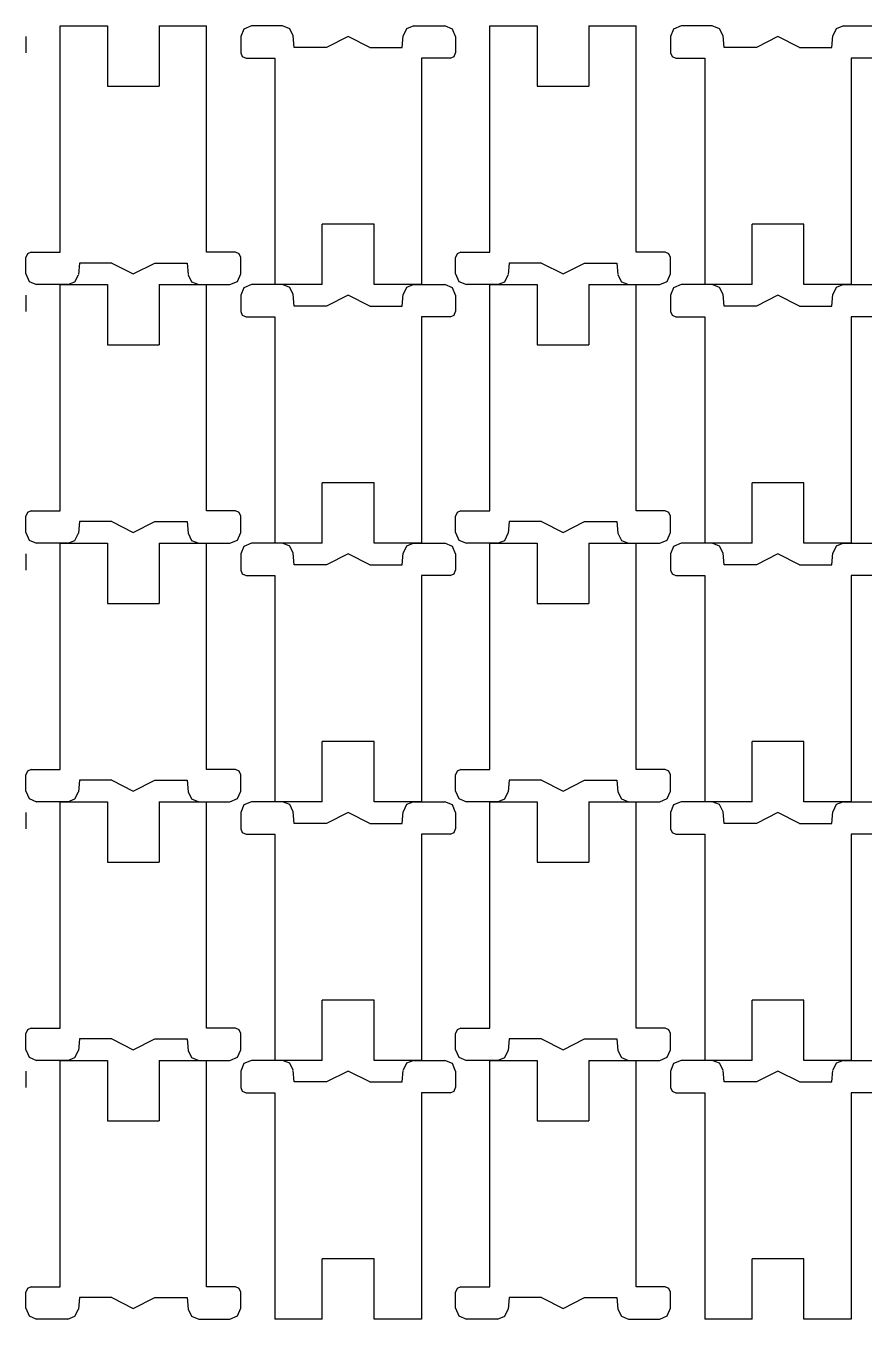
# Model space of a CAD drawing. Extents: x -3 to 397, y 9 to 305.
# Drawn here: x 168.2 to 207.1, y 8.9 to 68.9 of the extents above; entities that cross this region are included whole.
import ezdxf

# ---------------------------------------------------------------- set-up
doc = ezdxf.new("R2010")
doc.units = 0

msp = doc.modelspace()

# ---------------------------------------------------------------- linework, layer by layer
at = {"layer": 'Sketch'}
for p, q in [((169.813003, 58.372476), (169.813003, 68.87113)), ((169.813003, 68.87113), (172.013002, 68.87113)), ((172.013002, 68.87113), (172.013002, 66.071842)), ((174.412998, 68.87113), (174.412998, 66.071842)), ((174.412998, 68.87113), (176.612997, 68.87113)), ((176.612997, 58.372476), (176.612997, 68.87113)), ((178.346294, 68.72418), (178.19985, 68.370621)), ((178.69985, 68.87063), (178.346294, 68.72418)), ((180.141676, 68.870709), (178.699858, 68.870709)), ((180.479481, 68.739265), (180.141682, 68.87063)), ((180.639779, 68.414198), (180.479481, 68.739265)), ((180.687003, 67.873231), (180.63978, 68.412981)), ((185.686997, 67.873231), (185.73422, 68.412981)), ((185.894519, 68.739265), (185.734221, 68.414198)), ((186.232318, 68.87063), (185.894519, 68.739265)), ((186.232324, 68.870709), (187.674142, 68.870709)), ((188.027706, 68.72418), (187.67415, 68.87063)), ((188.17415, 68.370621), (188.027706, 68.72418)), ((189.761003, 58.372476), (189.761003, 68.87113)), ((189.761003, 68.87113), (191.961002, 68.87113)), ((191.961002, 68.87113), (191.961002, 66.071842)), ((194.360998, 68.87113), (194.360998, 66.071842)), ((194.360998, 68.87113), (196.560997, 68.87113)), ((196.560997, 58.372476), (196.560997, 68.87113)), ((198.295294, 68.72418), (198.14885, 68.370621)), ((198.64885, 68.87063), (198.295294, 68.72418)), ((200.090676, 68.870709), (198.648858, 68.870709)), ((200.428481, 68.739265), (200.090682, 68.87063)), ((200.588779, 68.414198), (200.428481, 68.739265)), ((200.636003, 67.873231), (200.58878, 68.412981)), ((205.635997, 67.873231), (205.68322, 68.412981)), ((205.843519, 68.739265), (205.683221, 68.414198)), ((206.181318, 68.87063), (205.843519, 68.739265)), ((206.181324, 68.870709), (207.623142, 68.870709)), ((168.225151, 68.370647), (168.225151, 67.621877)), ((178.199849, 68.370647), (178.199849, 67.621877)), ((182.187001, 67.873231), (180.687003, 67.873231)), ((183.187, 68.373293), (182.187001, 67.873231)), ((184.186999, 67.873231), (183.187, 68.373293)), ((184.186999, 67.873231), (185.686997, 67.873231)), ((188.174151, 68.370647), (188.174151, 67.621877)), ((198.148849, 68.370647), (198.148849, 67.621877)), ((202.136001, 67.873231), (200.636003, 67.873231)), ((203.136, 68.373293), (202.136001, 67.873231)), ((204.135999, 67.873231), (203.136, 68.373293)), ((204.135999, 67.873231), (205.635997, 67.873231)), ((178.19985, 67.620634), (178.273072, 67.443854)), ((178.273072, 67.443854), (178.44985, 67.370629)), ((178.449853, 67.370524), (179.787003, 67.370524)), ((179.787003, 67.370524), (179.787003, 56.87187)), ((187.924147, 67.370524), (186.586997, 67.370524)), ((186.586997, 67.370524), (186.586997, 56.87187)), ((187.92415, 67.370629), (188.100928, 67.443854)), ((188.100928, 67.443854), (188.17415, 67.620634)), ((198.14885, 67.620634), (198.222072, 67.443854)), ((198.222072, 67.443854), (198.39885, 67.370629)), ((198.398853, 67.370524), (199.736003, 67.370524)), ((199.736003, 67.370524), (199.736003, 56.87187)), ((207.873147, 67.370524), (206.535997, 67.370524)), ((206.535997, 67.370524), (206.535997, 56.87187)), ((172.013002, 66.071842), (174.412998, 66.071842)), ((191.961002, 66.071842), (194.360998, 66.071842)), ((184.386998, 59.671158), (181.987002, 59.671158)), ((181.987002, 56.87187), (181.987002, 59.671158)), ((184.386998, 56.87187), (184.386998, 59.671158)), ((204.335998, 59.671158), (201.936002, 59.671158)), ((201.936002, 56.87187), (201.936002, 59.671158)), ((204.335998, 56.87187), (204.335998, 59.671158)), ((168.299072, 58.299146), (168.22585, 58.122366)), ((168.47585, 58.372371), (168.299072, 58.299146)), ((168.475853, 58.372476), (169.813003, 58.372476)), ((177.950147, 58.372476), (176.612997, 58.372476)), ((178.126928, 58.299146), (177.95015, 58.372371)), ((178.20015, 58.122366), (178.126928, 58.299146)), ((188.247072, 58.299146), (188.17385, 58.122366)), ((188.42385, 58.372371), (188.247072, 58.299146)), ((188.423853, 58.372476), (189.761003, 58.372476)), ((197.898147, 58.372476), (196.560997, 58.372476)), ((198.074928, 58.299146), (197.89815, 58.372371)), ((198.14815, 58.122366), (198.074928, 58.299146)), ((168.225849, 57.372353), (168.225849, 58.121123)), ((170.713003, 57.869769), (170.66578, 57.330019)), ((172.213001, 57.869769), (170.713003, 57.869769)), ((172.213001, 57.869769), (173.213, 57.369707)), ((173.213, 57.369707), (174.212999, 57.869769)), ((174.212999, 57.869769), (175.712997, 57.869769)), ((175.712997, 57.869769), (175.76022, 57.330019)), ((178.200151, 57.372353), (178.200151, 58.121123)), ((188.173849, 57.372353), (188.173849, 58.121123)), ((190.661003, 57.869769), (190.61378, 57.330019)), ((192.161001, 57.869769), (190.661003, 57.869769)), ((192.161001, 57.869769), (193.161, 57.369707)), ((193.161, 57.369707), (194.160999, 57.869769)), ((194.160999, 57.869769), (195.660997, 57.869769)), ((195.660997, 57.869769), (195.70822, 57.330019)), ((198.148151, 57.372353), (198.148151, 58.121123)), ((168.22585, 57.372379), (168.372294, 57.01882)), ((168.372294, 57.01882), (168.72585, 56.87237)), ((170.167682, 56.87237), (170.505481, 57.003735)), ((170.505481, 57.003735), (170.665779, 57.328802)), ((175.760221, 57.328802), (175.920519, 57.003735)), ((175.920519, 57.003735), (176.258318, 56.87237)), ((177.70015, 56.87237), (178.053706, 57.01882)), ((178.053706, 57.01882), (178.20015, 57.372379)), ((188.17385, 57.372379), (188.320294, 57.01882)), ((188.320294, 57.01882), (188.67385, 56.87237)), ((190.115682, 56.87237), (190.453481, 57.003735)), ((190.453481, 57.003735), (190.613779, 57.328802)), ((195.708221, 57.328802), (195.868519, 57.003735)), ((195.868519, 57.003735), (196.206318, 56.87237)), ((197.64815, 56.87237), (198.001706, 57.01882)), ((198.001706, 57.01882), (198.14815, 57.372379)), ((170.167676, 56.872291), (168.725858, 56.872291)), ((169.813003, 46.373476), (169.813003, 56.87213)), ((169.813003, 56.87213), (172.013002, 56.87213)), ((172.013002, 56.87213), (172.013002, 54.072842)), ((174.412998, 56.87213), (174.412998, 54.072842)), ((174.412998, 56.87213), (176.612997, 56.87213)), ((176.258324, 56.872291), (177.700142, 56.872291)), ((176.612997, 46.373476), (176.612997, 56.87213)), ((178.346294, 56.72518), (178.19985, 56.371621)), ((178.69985, 56.87163), (178.346294, 56.72518)), ((180.141676, 56.871709), (178.699858, 56.871709)), ((181.987002, 56.87187), (179.787003, 56.87187)), ((180.479481, 56.740265), (180.141682, 56.87163)), ((180.639779, 56.415198), (180.479481, 56.740265)), ((180.687003, 55.874231), (180.63978, 56.413981)), ((186.586997, 56.87187), (184.386998, 56.87187)), ((185.686997, 55.874231), (185.73422, 56.413981)), ((185.894519, 56.740265), (185.734221, 56.415198)), ((186.232318, 56.87163), (185.894519, 56.740265)), ((186.232324, 56.871709), (187.674142, 56.871709)), ((188.027706, 56.72518), (187.67415, 56.87163)), ((188.17415, 56.371621), (188.027706, 56.72518)), ((190.115676, 56.872291), (188.673858, 56.872291)), ((189.761003, 46.373476), (189.761003, 56.87213)), ((189.761003, 56.87213), (191.961002, 56.87213)), ((191.961002, 56.87213), (191.961002, 54.072842)), ((194.360998, 56.87213), (194.360998, 54.072842)), ((194.360998, 56.87213), (196.560997, 56.87213)), ((196.206324, 56.872291), (197.648142, 56.872291)), ((196.560997, 46.373476), (196.560997, 56.87213)), ((198.295294, 56.72518), (198.14885, 56.371621)), ((198.64885, 56.87163), (198.295294, 56.72518)), ((200.090676, 56.871709), (198.648858, 56.871709)), ((201.936002, 56.87187), (199.736003, 56.87187)), ((200.428481, 56.740265), (200.090682, 56.87163)), ((200.588779, 56.415198), (200.428481, 56.740265)), ((200.636003, 55.874231), (200.58878, 56.413981)), ((206.535997, 56.87187), (204.335998, 56.87187)), ((205.635997, 55.874231), (205.68322, 56.413981)), ((205.843519, 56.740265), (205.683221, 56.415198)), ((206.181318, 56.87163), (205.843519, 56.740265)), ((206.181324, 56.871709), (207.623142, 56.871709)), ((168.225151, 56.371647), (168.225151, 55.622877)), ((178.199849, 56.371647), (178.199849, 55.622877)), ((182.187001, 55.874231), (180.687003, 55.874231)), ((183.187, 56.374293), (182.187001, 55.874231)), ((184.186999, 55.874231), (183.187, 56.374293)), ((184.186999, 55.874231), (185.686997, 55.874231)), ((188.174151, 56.371647), (188.174151, 55.622877)), ((198.148849, 56.371647), (198.148849, 55.622877)), ((202.136001, 55.874231), (200.636003, 55.874231)), ((203.136, 56.374293), (202.136001, 55.874231)), ((204.135999, 55.874231), (203.136, 56.374293)), ((204.135999, 55.874231), (205.635997, 55.874231)), ((178.19985, 55.621634), (178.273072, 55.444854)), ((178.273072, 55.444854), (178.44985, 55.371629)), ((178.449853, 55.371524), (179.787003, 55.371524)), ((179.787003, 55.371524), (179.787003, 44.87287)), ((187.924147, 55.371524), (186.586997, 55.371524)), ((186.586997, 55.371524), (186.586997, 44.87287)), ((187.92415, 55.371629), (188.100928, 55.444854)), ((188.100928, 55.444854), (188.17415, 55.621634)), ((198.14885, 55.621634), (198.222072, 55.444854)), ((198.222072, 55.444854), (198.39885, 55.371629)), ((198.398853, 55.371524), (199.736003, 55.371524)), ((199.736003, 55.371524), (199.736003, 44.87287)), ((207.873147, 55.371524), (206.535997, 55.371524)), ((206.535997, 55.371524), (206.535997, 44.87287)), ((172.013002, 54.072842), (174.412998, 54.072842)), ((191.961002, 54.072842), (194.360998, 54.072842)), ((184.386998, 47.672158), (181.987002, 47.672158)), ((181.987002, 44.87287), (181.987002, 47.672158)), ((184.386998, 44.87287), (184.386998, 47.672158)), ((204.335998, 47.672158), (201.936002, 47.672158)), ((201.936002, 44.87287), (201.936002, 47.672158)), ((204.335998, 44.87287), (204.335998, 47.672158)), ((168.299072, 46.300146), (168.22585, 46.123366)), ((168.47585, 46.373371), (168.299072, 46.300146)), ((168.475853, 46.373476), (169.813003, 46.373476)), ((177.950147, 46.373476), (176.612997, 46.373476)), ((178.126928, 46.300146), (177.95015, 46.373371)), ((178.20015, 46.123366), (178.126928, 46.300146)), ((188.247072, 46.300146), (188.17385, 46.123366)), ((188.42385, 46.373371), (188.247072, 46.300146)), ((188.423853, 46.373476), (189.761003, 46.373476)), ((197.898147, 46.373476), (196.560997, 46.373476)), ((198.074928, 46.300146), (197.89815, 46.373371)), ((198.14815, 46.123366), (198.074928, 46.300146)), ((168.225849, 45.373353), (168.225849, 46.122123)), ((170.713003, 45.870769), (170.66578, 45.331019)), ((172.213001, 45.870769), (170.713003, 45.870769)), ((172.213001, 45.870769), (173.213, 45.370707)), ((173.213, 45.370707), (174.212999, 45.870769)), ((174.212999, 45.870769), (175.712997, 45.870769)), ((175.712997, 45.870769), (175.76022, 45.331019)), ((178.200151, 45.373353), (178.200151, 46.122123)), ((188.173849, 45.373353), (188.173849, 46.122123)), ((190.661003, 45.870769), (190.61378, 45.331019)), ((192.161001, 45.870769), (190.661003, 45.870769)), ((192.161001, 45.870769), (193.161, 45.370707)), ((193.161, 45.370707), (194.160999, 45.870769)), ((194.160999, 45.870769), (195.660997, 45.870769)), ((195.660997, 45.870769), (195.70822, 45.331019)), ((198.148151, 45.373353), (198.148151, 46.122123)), ((168.22585, 45.373379), (168.372294, 45.01982)), ((168.372294, 45.01982), (168.72585, 44.87337)), ((170.167682, 44.87337), (170.505481, 45.004735)), ((170.505481, 45.004735), (170.665779, 45.329802)), ((175.760221, 45.329802), (175.920519, 45.004735)), ((175.920519, 45.004735), (176.258318, 44.87337)), ((177.70015, 44.87337), (178.053706, 45.01982)), ((178.053706, 45.01982), (178.20015, 45.373379)), ((188.17385, 45.373379), (188.320294, 45.01982)), ((188.320294, 45.01982), (188.67385, 44.87337)), ((190.115682, 44.87337), (190.453481, 45.004735)), ((190.453481, 45.004735), (190.613779, 45.329802)), ((195.708221, 45.329802), (195.868519, 45.004735)), ((195.868519, 45.004735), (196.206318, 44.87337)), ((197.64815, 44.87337), (198.001706, 45.01982)), ((198.001706, 45.01982), (198.14815, 45.373379)), ((170.167676, 44.873291), (168.725858, 44.873291)), ((169.813003, 34.374476), (169.813003, 44.87313)), ((169.813003, 44.87313), (172.013002, 44.87313)), ((172.013002, 44.87313), (172.013002, 42.073842)), ((174.412998, 44.87313), (174.412998, 42.073842)), ((174.412998, 44.87313), (176.612997, 44.87313)), ((176.258324, 44.873291), (177.700142, 44.873291)), ((176.612997, 34.374476), (176.612997, 44.87313)), ((178.346294, 44.72618), (178.19985, 44.372621)), ((178.69985, 44.87263), (178.346294, 44.72618)), ((180.141676, 44.872709), (178.699858, 44.872709)), ((181.987002, 44.87287), (179.787003, 44.87287)), ((180.479481, 44.741265), (180.141682, 44.87263)), ((180.639779, 44.416198), (180.479481, 44.741265)), ((180.687003, 43.875231), (180.63978, 44.414981)), ((186.586997, 44.87287), (184.386998, 44.87287)), ((185.686997, 43.875231), (185.73422, 44.414981)), ((185.894519, 44.741265), (185.734221, 44.416198)), ((186.232318, 44.87263), (185.894519, 44.741265)), ((186.232324, 44.872709), (187.674142, 44.872709)), ((188.027706, 44.72618), (187.67415, 44.87263)), ((188.17415, 44.372621), (188.027706, 44.72618)), ((190.115676, 44.873291), (188.673858, 44.873291)), ((189.761003, 34.374476), (189.761003, 44.87313)), ((189.761003, 44.87313), (191.961002, 44.87313)), ((191.961002, 44.87313), (191.961002, 42.073842)), ((194.360998, 44.87313), (194.360998, 42.073842)), ((194.360998, 44.87313), (196.560997, 44.87313)), ((196.206324, 44.873291), (197.648142, 44.873291)), ((196.560997, 34.374476), (196.560997, 44.87313)), ((198.295294, 44.72618), (198.14885, 44.372621)), ((198.64885, 44.87263), (198.295294, 44.72618)), ((200.090676, 44.872709), (198.648858, 44.872709)), ((201.936002, 44.87287), (199.736003, 44.87287)), ((200.428481, 44.741265), (200.090682, 44.87263)), ((200.588779, 44.416198), (200.428481, 44.741265)), ((200.636003, 43.875231), (200.58878, 44.414981)), ((206.535997, 44.87287), (204.335998, 44.87287)), ((205.635997, 43.875231), (205.68322, 44.414981)), ((205.843519, 44.741265), (205.683221, 44.416198)), ((206.181318, 44.87263), (205.843519, 44.741265)), ((206.181324, 44.872709), (207.623142, 44.872709)), ((168.225151, 44.372647), (168.225151, 43.623877)), ((178.199849, 44.372647), (178.199849, 43.623877)), ((182.187001, 43.875231), (180.687003, 43.875231)), ((183.187, 44.375293), (182.187001, 43.875231)), ((184.186999, 43.875231), (183.187, 44.375293)), ((184.186999, 43.875231), (185.686997, 43.875231)), ((188.174151, 44.372647), (188.174151, 43.623877)), ((198.148849, 44.372647), (198.148849, 43.623877)), ((202.136001, 43.875231), (200.636003, 43.875231)), ((203.136, 44.375293), (202.136001, 43.875231)), ((204.135999, 43.875231), (203.136, 44.375293)), ((204.135999, 43.875231), (205.635997, 43.875231)), ((178.19985, 43.622634), (178.273072, 43.445854)), ((178.273072, 43.445854), (178.44985, 43.372629)), ((178.449853, 43.372524), (179.787003, 43.372524)), ((179.787003, 43.372524), (179.787003, 32.87387)), ((187.924147, 43.372524), (186.586997, 43.372524)), ((186.586997, 43.372524), (186.586997, 32.87387)), ((187.92415, 43.372629), (188.100928, 43.445854)), ((188.100928, 43.445854), (188.17415, 43.622634)), ((198.14885, 43.622634), (198.222072, 43.445854)), ((198.222072, 43.445854), (198.39885, 43.372629)), ((198.398853, 43.372524), (199.736003, 43.372524)), ((199.736003, 43.372524), (199.736003, 32.87387)), ((207.873147, 43.372524), (206.535997, 43.372524)), ((206.535997, 43.372524), (206.535997, 32.87387)), ((172.013002, 42.073842), (174.412998, 42.073842)), ((191.961002, 42.073842), (194.360998, 42.073842)), ((184.386998, 35.673158), (181.987002, 35.673158)), ((181.987002, 32.87387), (181.987002, 35.673158)), ((184.386998, 32.87387), (184.386998, 35.673158)), ((204.335998, 35.673158), (201.936002, 35.673158)), ((201.936002, 32.87387), (201.936002, 35.673158)), ((204.335998, 32.87387), (204.335998, 35.673158)), ((168.299072, 34.301146), (168.22585, 34.124366)), ((168.47585, 34.374371), (168.299072, 34.301146)), ((168.475853, 34.374476), (169.813003, 34.374476)), ((177.950147, 34.374476), (176.612997, 34.374476)), ((178.126928, 34.301146), (177.95015, 34.374371)), ((178.20015, 34.124366), (178.126928, 34.301146)), ((188.247072, 34.301146), (188.17385, 34.124366)), ((188.42385, 34.374371), (188.247072, 34.301146)), ((188.423853, 34.374476), (189.761003, 34.374476)), ((197.898147, 34.374476), (196.560997, 34.374476)), ((198.074928, 34.301146), (197.89815, 34.374371)), ((198.14815, 34.124366), (198.074928, 34.301146)), ((168.225849, 33.374353), (168.225849, 34.123123)), ((170.713003, 33.871769), (170.66578, 33.332019)), ((172.213001, 33.871769), (170.713003, 33.871769)), ((172.213001, 33.871769), (173.213, 33.371707)), ((173.213, 33.371707), (174.212999, 33.871769)), ((174.212999, 33.871769), (175.712997, 33.871769)), ((175.712997, 33.871769), (175.76022, 33.332019)), ((178.200151, 33.374353), (178.200151, 34.123123)), ((188.173849, 33.374353), (188.173849, 34.123123)), ((190.661003, 33.871769), (190.61378, 33.332019)), ((192.161001, 33.871769), (190.661003, 33.871769)), ((192.161001, 33.871769), (193.161, 33.371707)), ((193.161, 33.371707), (194.160999, 33.871769)), ((194.160999, 33.871769), (195.660997, 33.871769)), ((195.660997, 33.871769), (195.70822, 33.332019)), ((198.148151, 33.374353), (198.148151, 34.123123)), ((168.22585, 33.374379), (168.372294, 33.02082)), ((168.372294, 33.02082), (168.72585, 32.87437)), ((170.167682, 32.87437), (170.505481, 33.005735)), ((170.505481, 33.005735), (170.665779, 33.330802)), ((175.760221, 33.330802), (175.920519, 33.005735)), ((175.920519, 33.005735), (176.258318, 32.87437)), ((177.70015, 32.87437), (178.053706, 33.02082)), ((178.053706, 33.02082), (178.20015, 33.374379)), ((188.17385, 33.374379), (188.320294, 33.02082)), ((188.320294, 33.02082), (188.67385, 32.87437)), ((190.115682, 32.87437), (190.453481, 33.005735)), ((190.453481, 33.005735), (190.613779, 33.330802)), ((195.708221, 33.330802), (195.868519, 33.005735)), ((195.868519, 33.005735), (196.206318, 32.87437)), ((197.64815, 32.87437), (198.001706, 33.02082)), ((198.001706, 33.02082), (198.14815, 33.374379)), ((170.167676, 32.874291), (168.725858, 32.874291)), ((169.813003, 22.375476), (169.813003, 32.87413)), ((169.813003, 32.87413), (172.013002, 32.87413)), ((172.013002, 32.87413), (172.013002, 30.074842)), ((174.412998, 32.87413), (174.412998, 30.074842)), ((174.412998, 32.87413), (176.612997, 32.87413)), ((176.258324, 32.874291), (177.700142, 32.874291)), ((176.612997, 22.375476), (176.612997, 32.87413)), ((178.346294, 32.72718), (178.19985, 32.373621)), ((178.69985, 32.87363), (178.346294, 32.72718)), ((180.141676, 32.873709), (178.699858, 32.873709)), ((181.987002, 32.87387), (179.787003, 32.87387)), ((180.479481, 32.742265), (180.141682, 32.87363)), ((180.639779, 32.417198), (180.479481, 32.742265)), ((180.687003, 31.876231), (180.63978, 32.415981)), ((186.586997, 32.87387), (184.386998, 32.87387)), ((185.686997, 31.876231), (185.73422, 32.415981)), ((185.894519, 32.742265), (185.734221, 32.417198)), ((186.232318, 32.87363), (185.894519, 32.742265)), ((186.232324, 32.873709), (187.674142, 32.873709)), ((188.027706, 32.72718), (187.67415, 32.87363)), ((188.17415, 32.373621), (188.027706, 32.72718)), ((190.115676, 32.874291), (188.673858, 32.874291)), ((189.761003, 22.375476), (189.761003, 32.87413)), ((189.761003, 32.87413), (191.961002, 32.87413)), ((191.961002, 32.87413), (191.961002, 30.074842)), ((194.360998, 32.87413), (194.360998, 30.074842)), ((194.360998, 32.87413), (196.560997, 32.87413)), ((196.206324, 32.874291), (197.648142, 32.874291)), ((196.560997, 22.375476), (196.560997, 32.87413)), ((198.295294, 32.72718), (198.14885, 32.373621)), ((198.64885, 32.87363), (198.295294, 32.72718)), ((200.090676, 32.873709), (198.648858, 32.873709)), ((201.936002, 32.87387), (199.736003, 32.87387)), ((200.428481, 32.742265), (200.090682, 32.87363)), ((200.588779, 32.417198), (200.428481, 32.742265)), ((200.636003, 31.876231), (200.58878, 32.415981)), ((206.535997, 32.87387), (204.335998, 32.87387)), ((205.635997, 31.876231), (205.68322, 32.415981)), ((205.843519, 32.742265), (205.683221, 32.417198)), ((206.181318, 32.87363), (205.843519, 32.742265)), ((206.181324, 32.873709), (207.623142, 32.873709)), ((168.225151, 32.373647), (168.225151, 31.624877)), ((178.199849, 32.373647), (178.199849, 31.624877)), ((182.187001, 31.876231), (180.687003, 31.876231)), ((183.187, 32.376293), (182.187001, 31.876231)), ((184.186999, 31.876231), (183.187, 32.376293)), ((184.186999, 31.876231), (185.686997, 31.876231)), ((188.174151, 32.373647), (188.174151, 31.624877)), ((198.148849, 32.373647), (198.148849, 31.624877)), ((202.136001, 31.876231), (200.636003, 31.876231)), ((203.136, 32.376293), (202.136001, 31.876231)), ((204.135999, 31.876231), (203.136, 32.376293)), ((204.135999, 31.876231), (205.635997, 31.876231)), ((178.19985, 31.623634), (178.273072, 31.446854)), ((178.273072, 31.446854), (178.44985, 31.373629)), ((178.449853, 31.373524), (179.787003, 31.373524)), ((179.787003, 31.373524), (179.787003, 20.87487)), ((187.924147, 31.373524), (186.586997, 31.373524)), ((186.586997, 31.373524), (186.586997, 20.87487)), ((187.92415, 31.373629), (188.100928, 31.446854)), ((188.100928, 31.446854), (188.17415, 31.623634)), ((198.14885, 31.623634), (198.222072, 31.446854)), ((198.222072, 31.446854), (198.39885, 31.373629)), ((198.398853, 31.373524), (199.736003, 31.373524)), ((199.736003, 31.373524), (199.736003, 20.87487)), ((207.873147, 31.373524), (206.535997, 31.373524)), ((206.535997, 31.373524), (206.535997, 20.87487)), ((172.013002, 30.074842), (174.412998, 30.074842)), ((191.961002, 30.074842), (194.360998, 30.074842)), ((184.386998, 23.674158), (181.987002, 23.674158)), ((181.987002, 20.87487), (181.987002, 23.674158)), ((184.386998, 20.87487), (184.386998, 23.674158)), ((204.335998, 23.674158), (201.936002, 23.674158)), ((201.936002, 20.87487), (201.936002, 23.674158)), ((204.335998, 20.87487), (204.335998, 23.674158)), ((168.299072, 22.302146), (168.22585, 22.125366)), ((168.47585, 22.375371), (168.299072, 22.302146)), ((168.475853, 22.375476), (169.813003, 22.375476)), ((177.950147, 22.375476), (176.612997, 22.375476)), ((178.126928, 22.302146), (177.95015, 22.375371)), ((178.20015, 22.125366), (178.126928, 22.302146)), ((188.247072, 22.302146), (188.17385, 22.125366)), ((188.42385, 22.375371), (188.247072, 22.302146)), ((188.423853, 22.375476), (189.761003, 22.375476)), ((197.898147, 22.375476), (196.560997, 22.375476)), ((198.074928, 22.302146), (197.89815, 22.375371)), ((198.14815, 22.125366), (198.074928, 22.302146)), ((168.225849, 21.375353), (168.225849, 22.124123)), ((170.713003, 21.872769), (170.66578, 21.333019)), ((172.213001, 21.872769), (170.713003, 21.872769)), ((172.213001, 21.872769), (173.213, 21.372707)), ((173.213, 21.372707), (174.212999, 21.872769)), ((174.212999, 21.872769), (175.712997, 21.872769)), ((175.712997, 21.872769), (175.76022, 21.333019)), ((178.200151, 21.375353), (178.200151, 22.124123)), ((188.173849, 21.375353), (188.173849, 22.124123)), ((190.661003, 21.872769), (190.61378, 21.333019)), ((192.161001, 21.872769), (190.661003, 21.872769)), ((192.161001, 21.872769), (193.161, 21.372707)), ((193.161, 21.372707), (194.160999, 21.872769)), ((194.160999, 21.872769), (195.660997, 21.872769)), ((195.660997, 21.872769), (195.70822, 21.333019)), ((198.148151, 21.375353), (198.148151, 22.124123)), ((168.22585, 21.375379), (168.372294, 21.02182)), ((168.372294, 21.02182), (168.72585, 20.87537)), ((170.167682, 20.87537), (170.505481, 21.006735)), ((170.505481, 21.006735), (170.665779, 21.331802)), ((175.760221, 21.331802), (175.920519, 21.006735)), ((175.920519, 21.006735), (176.258318, 20.87537)), ((177.70015, 20.87537), (178.053706, 21.02182)), ((178.053706, 21.02182), (178.20015, 21.375379)), ((188.17385, 21.375379), (188.320294, 21.02182)), ((188.320294, 21.02182), (188.67385, 20.87537)), ((190.115682, 20.87537), (190.453481, 21.006735)), ((190.453481, 21.006735), (190.613779, 21.331802)), ((195.708221, 21.331802), (195.868519, 21.006735)), ((195.868519, 21.006735), (196.206318, 20.87537)), ((197.64815, 20.87537), (198.001706, 21.02182)), ((198.001706, 21.02182), (198.14815, 21.375379)), ((170.167676, 20.875291), (168.725858, 20.875291)), ((169.813003, 10.377476), (169.813003, 20.87613)), ((169.813003, 20.87613), (172.013002, 20.87613)), ((172.013002, 20.87613), (172.013002, 18.076842)), ((174.412998, 20.87613), (174.412998, 18.076842)), ((174.412998, 20.87613), (176.612997, 20.87613)), ((176.258324, 20.875291), (177.700142, 20.875291)), ((176.612997, 10.377476), (176.612997, 20.87613)), ((178.346294, 20.72818), (178.19985, 20.374621)), ((178.69985, 20.87463), (178.346294, 20.72818)), ((180.141676, 20.874709), (178.699858, 20.874709)), ((181.987002, 20.87487), (179.787003, 20.87487)), ((180.479481, 20.743265), (180.141682, 20.87463)), ((180.639779, 20.418198), (180.479481, 20.743265)), ((180.687003, 19.877231), (180.63978, 20.416981)), ((186.586997, 20.87487), (184.386998, 20.87487)), ((185.686997, 19.877231), (185.73422, 20.416981)), ((185.894519, 20.743265), (185.734221, 20.418198)), ((186.232318, 20.87463), (185.894519, 20.743265)), ((186.232324, 20.874709), (187.674142, 20.874709)), ((188.027706, 20.72818), (187.67415, 20.87463)), ((188.17415, 20.374621), (188.027706, 20.72818)), ((190.115676, 20.875291), (188.673858, 20.875291)), ((189.761003, 10.377476), (189.761003, 20.87613)), ((189.761003, 20.87613), (191.961002, 20.87613)), ((191.961002, 20.87613), (191.961002, 18.076842)), ((194.360998, 20.87613), (194.360998, 18.076842)), ((194.360998, 20.87613), (196.560997, 20.87613)), ((196.206324, 20.875291), (197.648142, 20.875291)), ((196.560997, 10.377476), (196.560997, 20.87613)), ((198.295294, 20.72818), (198.14885, 20.374621)), ((198.64885, 20.87463), (198.295294, 20.72818)), ((200.090676, 20.874709), (198.648858, 20.874709)), ((201.936002, 20.87487), (199.736003, 20.87487)), ((200.428481, 20.743265), (200.090682, 20.87463)), ((200.588779, 20.418198), (200.428481, 20.743265)), ((200.636003, 19.877231), (200.58878, 20.416981)), ((206.535997, 20.87487), (204.335998, 20.87487)), ((205.635997, 19.877231), (205.68322, 20.416981)), ((205.843519, 20.743265), (205.683221, 20.418198)), ((206.181318, 20.87463), (205.843519, 20.743265)), ((206.181324, 20.874709), (207.623142, 20.874709)), ((168.225151, 20.374647), (168.225151, 19.625877)), ((178.199849, 20.374647), (178.199849, 19.625877)), ((182.187001, 19.877231), (180.687003, 19.877231)), ((183.187, 20.377293), (182.187001, 19.877231)), ((184.186999, 19.877231), (183.187, 20.377293)), ((184.186999, 19.877231), (185.686997, 19.877231)), ((188.174151, 20.374647), (188.174151, 19.625877)), ((198.148849, 20.374647), (198.148849, 19.625877)), ((202.136001, 19.877231), (200.636003, 19.877231)), ((203.136, 20.377293), (202.136001, 19.877231)), ((204.135999, 19.877231), (203.136, 20.377293)), ((204.135999, 19.877231), (205.635997, 19.877231)), ((178.19985, 19.624634), (178.273072, 19.447854)), ((178.273072, 19.447854), (178.44985, 19.374629)), ((178.449853, 19.374524), (179.787003, 19.374524)), ((179.787003, 19.374524), (179.787003, 8.87587)), ((187.924147, 19.374524), (186.586997, 19.374524)), ((186.586997, 19.374524), (186.586997, 8.87587)), ((187.92415, 19.374629), (188.100928, 19.447854)), ((188.100928, 19.447854), (188.17415, 19.624634)), ((198.14885, 19.624634), (198.222072, 19.447854)), ((198.222072, 19.447854), (198.39885, 19.374629)), ((198.398853, 19.374524), (199.736003, 19.374524)), ((199.736003, 19.374524), (199.736003, 8.87587)), ((207.873147, 19.374524), (206.535997, 19.374524)), ((206.535997, 19.374524), (206.535997, 8.87587)), ((172.013002, 18.076842), (174.412998, 18.076842)), ((191.961002, 18.076842), (194.360998, 18.076842)), ((184.386998, 11.675158), (181.987002, 11.675158)), ((181.987002, 8.87587), (181.987002, 11.675158)), ((184.386998, 8.87587), (184.386998, 11.675158)), ((204.335998, 11.675158), (201.936002, 11.675158)), ((201.936002, 8.87587), (201.936002, 11.675158)), ((204.335998, 8.87587), (204.335998, 11.675158)), ((168.299072, 10.304146), (168.22585, 10.127366)), ((168.47585, 10.377371), (168.299072, 10.304146)), ((168.475853, 10.377476), (169.813003, 10.377476)), ((177.950147, 10.377476), (176.612997, 10.377476)), ((178.126928, 10.304146), (177.95015, 10.377371)), ((178.20015, 10.127366), (178.126928, 10.304146)), ((188.247072, 10.304146), (188.17385, 10.127366)), ((188.42385, 10.377371), (188.247072, 10.304146)), ((188.423853, 10.377476), (189.761003, 10.377476)), ((197.898147, 10.377476), (196.560997, 10.377476)), ((198.074928, 10.304146), (197.89815, 10.377371)), ((198.14815, 10.127366), (198.074928, 10.304146)), ((168.225849, 9.377353), (168.225849, 10.126123)), ((170.713003, 9.874769), (170.66578, 9.335019)), ((172.213001, 9.874769), (170.713003, 9.874769)), ((172.213001, 9.874769), (173.213, 9.374707)), ((173.213, 9.374707), (174.212999, 9.874769)), ((174.212999, 9.874769), (175.712997, 9.874769)), ((175.712997, 9.874769), (175.76022, 9.335019)), ((178.200151, 9.377353), (178.200151, 10.126123)), ((188.173849, 9.377353), (188.173849, 10.126123)), ((190.661003, 9.874769), (190.61378, 9.335019)), ((192.161001, 9.874769), (190.661003, 9.874769)), ((192.161001, 9.874769), (193.161, 9.374707)), ((193.161, 9.374707), (194.160999, 9.874769)), ((194.160999, 9.874769), (195.660997, 9.874769)), ((195.660997, 9.874769), (195.70822, 9.335019)), ((198.148151, 9.377353), (198.148151, 10.126123)), ((168.22585, 9.377379), (168.372294, 9.02382)), ((168.372294, 9.02382), (168.72585, 8.87737)), ((170.167682, 8.87737), (170.505481, 9.008735)), ((170.505481, 9.008735), (170.665779, 9.333802)), ((175.760221, 9.333802), (175.920519, 9.008735)), ((175.920519, 9.008735), (176.258318, 8.87737)), ((177.70015, 8.87737), (178.053706, 9.02382)), ((178.053706, 9.02382), (178.20015, 9.377379)), ((188.17385, 9.377379), (188.320294, 9.02382)), ((188.320294, 9.02382), (188.67385, 8.87737)), ((190.115682, 8.87737), (190.453481, 9.008735)), ((190.453481, 9.008735), (190.613779, 9.333802)), ((195.708221, 9.333802), (195.868519, 9.008735)), ((195.868519, 9.008735), (196.206318, 8.87737)), ((197.64815, 8.87737), (198.001706, 9.02382)), ((198.001706, 9.02382), (198.14815, 9.377379)), ((170.167676, 8.877291), (168.725858, 8.877291)), ((176.258324, 8.877291), (177.700142, 8.877291)), ((181.987002, 8.87587), (179.787003, 8.87587)), ((186.586997, 8.87587), (184.386998, 8.87587)), ((190.115676, 8.877291), (188.673858, 8.877291)), ((196.206324, 8.877291), (197.648142, 8.877291)), ((201.936002, 8.87587), (199.736003, 8.87587)), ((206.535997, 8.87587), (204.335998, 8.87587))]:
    msp.add_line(p, q, dxfattribs=at)

doc.saveas('drawing.dxf')
